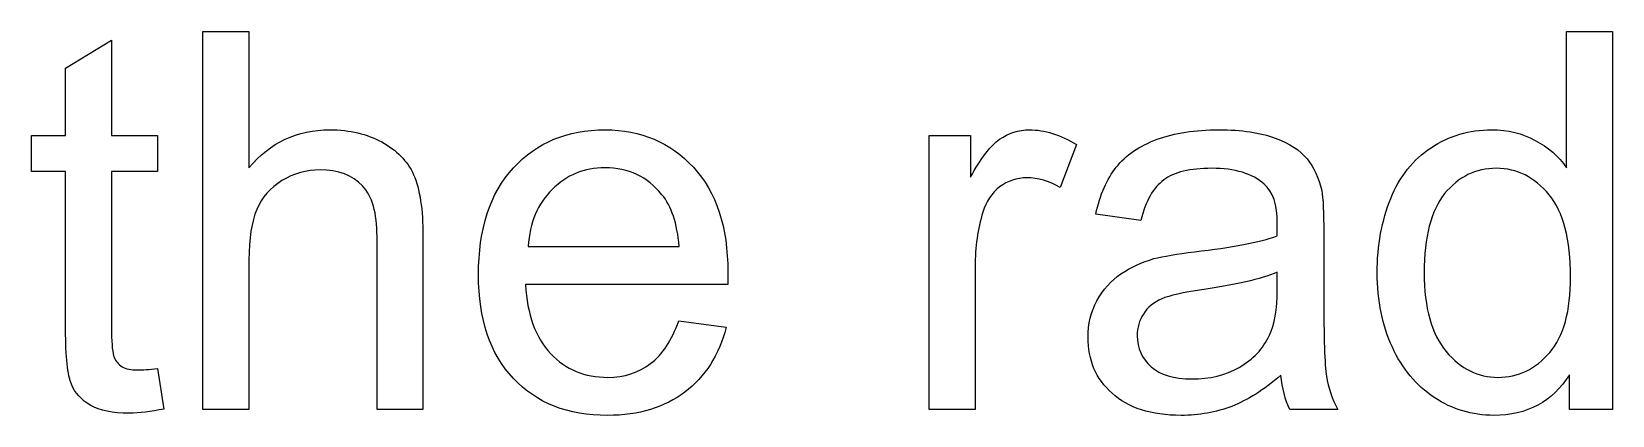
# Model space of a CAD drawing. Extents: x -45 to 645, y -160 to 467.
# Drawn here: x 371.37 to 376.65, y 108.34 to 109.62 of the extents above; entities that cross this region are included whole.
import ezdxf

# ---------------------------------------------------------------- set-up
doc = ezdxf.new("R2010")
doc.units = 0
doc.layers.add('layer 1', color=7, linetype='Continuous')

msp = doc.modelspace()

# ---------------------------------------------------------------- linework, layer by layer
at = {"layer": 'layer 1', "color": 7, "true_color": 0xffffff}
for points, knots in [([(371.7231, 108.4873), (371.7004, 108.4873), (371.6829, 108.4907), (371.6707, 108.4978), (371.6585, 108.5066), (371.6497, 108.5154), (371.6445, 108.5295), (371.6393, 108.5419), (371.6358, 108.5701), (371.6358, 108.6142), (371.6358, 108.6142), (371.6358, 109.1504), (371.6358, 109.1504), (371.6358, 109.1504), (371.7894, 109.1504), (371.7894, 109.1504), (371.7894, 109.1504), (371.7894, 109.2704), (371.7894, 109.2704), (371.7894, 109.2704), (371.6358, 109.2704), (371.6358, 109.2704), (371.6358, 109.2704), (371.6358, 109.5897), (371.6358, 109.5897), (371.6358, 109.5897), (371.4821, 109.4962), (371.4821, 109.4962), (371.4821, 109.4962), (371.4821, 109.2704), (371.4821, 109.2704), (371.4821, 109.2704), (371.3686, 109.2704), (371.3686, 109.2704), (371.3686, 109.2704), (371.3686, 109.1504), (371.3686, 109.1504), (371.3686, 109.1504), (371.4821, 109.1504), (371.4821, 109.1504), (371.4821, 109.1504), (371.4821, 108.6231), (371.4821, 108.6231), (371.4821, 108.5295), (371.4891, 108.4695), (371.5013, 108.4396), (371.5135, 108.4114), (371.5345, 108.3866), (371.5659, 108.369), (371.5956, 108.3514), (371.6393, 108.3425), (371.6951, 108.3425), (371.7284, 108.3426), (371.7667, 108.3478), (371.8104, 108.3567), (371.8104, 108.3567), (371.7894, 108.4925), (371.7894, 108.4925), (371.7615, 108.489), (371.7388, 108.4872), (371.7231, 108.4873)], [0, 0, 0, 0, 0.05, 0.05, 0.05, 0.1, 0.1, 0.1, 0.15, 0.15, 0.15, 0.2, 0.2, 0.2, 0.25, 0.25, 0.25, 0.3, 0.3, 0.3, 0.35, 0.35, 0.35, 0.4, 0.4, 0.4, 0.45, 0.45, 0.45, 0.5, 0.5, 0.5, 0.55, 0.55, 0.55, 0.6, 0.6, 0.6, 0.65, 0.65, 0.65, 0.7, 0.7, 0.7, 0.75, 0.75, 0.75, 0.8, 0.8, 0.8, 0.85, 0.85, 0.85, 0.9, 0.9, 0.9, 0.95, 0.95, 0.95, 1, 1, 1, 1]), ([(372.0947, 108.3549), (372.0947, 108.3549), (372.0947, 108.8542), (372.0947, 108.8542), (372.0947, 108.9264), (372.1034, 108.9828), (372.1208, 109.0234), (372.1366, 109.064), (372.1662, 109.0957), (372.2046, 109.1204), (372.2447, 109.1434), (372.2866, 109.1557), (372.332, 109.1557), (372.3932, 109.1558), (372.4403, 109.1381), (372.4735, 109.1028), (372.5067, 109.0676), (372.5224, 109.0111), (372.5224, 108.9335), (372.5224, 108.9335), (372.5224, 108.3549), (372.5224, 108.3549), (372.5224, 108.3549), (372.676, 108.3549), (372.676, 108.3549), (372.676, 108.3549), (372.676, 108.9335), (372.676, 108.9335), (372.676, 109.0234), (372.6655, 109.0922), (372.6446, 109.1398), (372.6237, 109.1858), (372.587, 109.2227), (372.5381, 109.2492), (372.4892, 109.2756), (372.4316, 109.2898), (372.3652, 109.2898), (372.2552, 109.2898), (372.1662, 109.2474), (372.0946, 109.1628), (372.0946, 109.1628), (372.0947, 109.6179), (372.0947, 109.6179), (372.0947, 109.6179), (371.941, 109.6179), (371.941, 109.6179), (371.941, 109.6179), (371.941, 108.3549), (371.941, 108.3549), (371.941, 108.3549), (372.0947, 108.3549), (372.0947, 108.3549)], [0, 0, 0, 0, 0.058824, 0.058824, 0.058824, 0.117647, 0.117647, 0.117647, 0.176471, 0.176471, 0.176471, 0.235294, 0.235294, 0.235294, 0.294118, 0.294118, 0.294118, 0.352941, 0.352941, 0.352941, 0.411765, 0.411765, 0.411765, 0.470588, 0.470588, 0.470588, 0.529412, 0.529412, 0.529412, 0.588235, 0.588235, 0.588235, 0.647059, 0.647059, 0.647059, 0.705882, 0.705882, 0.705882, 0.764706, 0.764706, 0.764706, 0.823529, 0.823529, 0.823529, 0.882353, 0.882353, 0.882353, 0.941176, 0.941176, 0.941176, 1, 1, 1, 1]), ([(376.6493, 108.3549), (376.6493, 108.3549), (376.6493, 109.6179), (376.6493, 109.6179), (376.6493, 109.6179), (376.4957, 109.6179), (376.4957, 109.6179), (376.4957, 109.6179), (376.4957, 109.1628), (376.4957, 109.1628), (376.4695, 109.2016), (376.4345, 109.2315), (376.3909, 109.2545), (376.349, 109.2774), (376.3001, 109.2898), (376.2459, 109.2898), (376.1709, 109.2898), (376.1045, 109.2703), (376.0434, 109.2298), (375.984, 109.191), (375.9386, 109.1345), (375.9089, 109.0605), (375.8793, 108.9864), (375.8635, 108.9035), (375.8635, 108.8117), (375.8635, 108.7183), (375.881, 108.6353), (375.9142, 108.563), (375.9474, 108.4925), (375.9927, 108.436), (376.0539, 108.3955), (376.115, 108.3549), (376.1813, 108.3355), (376.2529, 108.3355), (376.3647, 108.3355), (376.4485, 108.3813), (376.5061, 108.4713), (376.5061, 108.4713), (376.5061, 108.3549), (376.5061, 108.3549), (376.5061, 108.3549), (376.6493, 108.3549), (376.6493, 108.3549)], [0, 0, 0, 0, 0.071429, 0.071429, 0.071429, 0.142857, 0.142857, 0.142857, 0.214286, 0.214286, 0.214286, 0.285714, 0.285714, 0.285714, 0.357143, 0.357143, 0.357143, 0.428571, 0.428571, 0.428571, 0.5, 0.5, 0.5, 0.571429, 0.571429, 0.571429, 0.642857, 0.642857, 0.642857, 0.714286, 0.714286, 0.714286, 0.785714, 0.785714, 0.785714, 0.857143, 0.857143, 0.857143, 0.928571, 0.928571, 0.928571, 1, 1, 1, 1]), ([(373.436, 108.5084), (373.3958, 108.4784), (373.3486, 108.4625), (373.2928, 108.4625), (373.2159, 108.4625), (373.1531, 108.489), (373.1024, 108.5419), (373.0518, 108.5966), (373.0238, 108.6724), (373.0186, 108.7729), (373.0186, 108.7729), (373.6944, 108.773), (373.6944, 108.773), (373.6944, 108.7907), (373.6944, 108.8047), (373.6944, 108.8135), (373.6944, 108.9653), (373.656, 109.0816), (373.5791, 109.1645), (373.5023, 109.2475), (373.4045, 109.2898), (373.284, 109.2898), (373.1583, 109.2898), (373.057, 109.2474), (372.9784, 109.1628), (372.8999, 109.0781), (372.8614, 108.9581), (372.8614, 108.8047), (372.8615, 108.6565), (372.8999, 108.5419), (372.9784, 108.459), (373.0553, 108.3761), (373.16, 108.3355), (373.2928, 108.3355), (373.3976, 108.3355), (373.4831, 108.362), (373.5512, 108.4131), (373.6176, 108.4643), (373.6647, 108.5366), (373.6891, 108.6301), (373.6891, 108.6301), (373.5303, 108.6513), (373.5303, 108.6513), (373.5075, 108.586), (373.4761, 108.5383), (373.436, 108.5084)], [0, 0, 0, 0, 0.066667, 0.066667, 0.066667, 0.133333, 0.133333, 0.133333, 0.2, 0.2, 0.2, 0.266667, 0.266667, 0.266667, 0.333333, 0.333333, 0.333333, 0.4, 0.4, 0.4, 0.466667, 0.466667, 0.466667, 0.533333, 0.533333, 0.533333, 0.6, 0.6, 0.6, 0.666667, 0.666667, 0.666667, 0.733333, 0.733333, 0.733333, 0.8, 0.8, 0.8, 0.866667, 0.866667, 0.866667, 0.933333, 0.933333, 0.933333, 1, 1, 1, 1]), ([(374.5203, 108.3549), (374.5203, 108.3549), (374.5203, 108.8329), (374.5203, 108.8329), (374.5203, 108.8982), (374.529, 108.9581), (374.5465, 109.0146), (374.557, 109.0499), (374.5762, 109.0781), (374.6024, 109.0993), (374.6286, 109.1187), (374.66, 109.1292), (374.6932, 109.1292), (374.7299, 109.1293), (374.7665, 109.1187), (374.8049, 109.0975), (374.8049, 109.0975), (374.859, 109.2404), (374.859, 109.2404), (374.8049, 109.274), (374.7525, 109.2898), (374.7019, 109.2898), (374.6652, 109.2898), (374.632, 109.2792), (374.6024, 109.258), (374.5727, 109.2386), (374.5395, 109.1945), (374.5046, 109.131), (374.5046, 109.131), (374.5046, 109.2704), (374.5046, 109.2704), (374.5046, 109.2704), (374.3666, 109.2704), (374.3666, 109.2704), (374.3666, 109.2704), (374.3666, 108.3549), (374.3666, 108.3549), (374.3666, 108.3549), (374.5203, 108.3549), (374.5203, 108.3549)], [0, 0, 0, 0, 0.076923, 0.076923, 0.076923, 0.153846, 0.153846, 0.153846, 0.230769, 0.230769, 0.230769, 0.307692, 0.307692, 0.307692, 0.384615, 0.384615, 0.384615, 0.461538, 0.461538, 0.461538, 0.538462, 0.538462, 0.538462, 0.615385, 0.615385, 0.615385, 0.692308, 0.692308, 0.692308, 0.769231, 0.769231, 0.769231, 0.846154, 0.846154, 0.846154, 0.923077, 0.923077, 0.923077, 1, 1, 1, 1]), ([(375.5716, 108.3549), (375.5716, 108.3549), (375.7323, 108.3549), (375.7323, 108.3549), (375.713, 108.3902), (375.7008, 108.4272), (375.6938, 108.466), (375.6886, 108.5031), (375.6851, 108.5948), (375.6851, 108.7377), (375.6851, 108.7377), (375.6851, 108.9441), (375.6851, 108.9441), (375.6851, 109.0129), (375.6833, 109.0605), (375.6781, 109.0869), (375.6676, 109.1293), (375.6519, 109.1645), (375.6292, 109.1927), (375.6065, 109.221), (375.5716, 109.2439), (375.5227, 109.2615), (375.4738, 109.281), (375.4109, 109.2898), (375.3341, 109.2898), (375.2555, 109.2898), (375.1874, 109.2792), (375.1281, 109.258), (375.0687, 109.2352), (375.0233, 109.2051), (374.9918, 109.1645), (374.9605, 109.1257), (374.9377, 109.0728), (374.9237, 109.0075), (374.9237, 109.0075), (375.074, 108.9864), (375.074, 108.9864), (375.0896, 109.0517), (375.1158, 109.0975), (375.1508, 109.1222), (375.1857, 109.1486), (375.2381, 109.161), (375.3114, 109.161), (375.3882, 109.161), (375.4476, 109.1433), (375.486, 109.1081), (375.5157, 109.0835), (375.5297, 109.0393), (375.5297, 108.9758), (375.5297, 108.9705), (375.5297, 108.9564), (375.5297, 108.9352), (375.4703, 108.9141), (375.3795, 108.8964), (375.2538, 108.8823), (375.1944, 108.8753), (375.149, 108.8664), (375.1176, 108.8594), (375.0774, 108.847), (375.0407, 108.8311), (375.0076, 108.8082), (374.9744, 108.7853), (374.9482, 108.7553), (374.9272, 108.7183), (374.9081, 108.683), (374.8976, 108.6406), (374.8976, 108.5965), (374.8976, 108.5208), (374.9237, 108.4572), (374.9779, 108.4096), (375.032, 108.3603), (375.1088, 108.3355), (375.2084, 108.3355), (375.2678, 108.3355), (375.3254, 108.3461), (375.3778, 108.3655), (375.4302, 108.3866), (375.4843, 108.4202), (375.5419, 108.4695), (375.5471, 108.4255), (375.5559, 108.3884), (375.5716, 108.3549)], [0, 0, 0, 0, 0.037037, 0.037037, 0.037037, 0.074074, 0.074074, 0.074074, 0.111111, 0.111111, 0.111111, 0.148148, 0.148148, 0.148148, 0.185185, 0.185185, 0.185185, 0.222222, 0.222222, 0.222222, 0.259259, 0.259259, 0.259259, 0.296296, 0.296296, 0.296296, 0.333333, 0.333333, 0.333333, 0.37037, 0.37037, 0.37037, 0.407407, 0.407407, 0.407407, 0.444444, 0.444444, 0.444444, 0.481481, 0.481481, 0.481481, 0.518519, 0.518519, 0.518519, 0.555556, 0.555556, 0.555556, 0.592593, 0.592593, 0.592593, 0.62963, 0.62963, 0.62963, 0.666667, 0.666667, 0.666667, 0.703704, 0.703704, 0.703704, 0.740741, 0.740741, 0.740741, 0.777778, 0.777778, 0.777778, 0.814815, 0.814815, 0.814815, 0.851852, 0.851852, 0.851852, 0.888889, 0.888889, 0.888889, 0.925926, 0.925926, 0.925926, 0.962963, 0.962963, 0.962963, 1, 1, 1, 1]), ([(373.1077, 109.0905), (373.1548, 109.1381), (373.2142, 109.1628), (373.284, 109.1628), (373.3626, 109.1628), (373.4255, 109.1328), (373.4744, 109.0728), (373.5058, 109.034), (373.525, 108.9775), (373.532, 108.8999), (373.532, 108.8999), (373.0274, 108.9), (373.0274, 108.9), (373.0326, 108.9794), (373.0588, 109.0428), (373.1077, 109.0905)], [0, 0, 0, 0, 0.2, 0.2, 0.2, 0.4, 0.4, 0.4, 0.6, 0.6, 0.6, 0.8, 0.8, 0.8, 1, 1, 1, 1]), ([(376.0888, 109.0764), (376.1359, 109.1328), (376.1918, 109.161), (376.2616, 109.161), (376.3315, 109.161), (376.3891, 109.131), (376.438, 109.0728), (376.4852, 109.0146), (376.5096, 108.9229), (376.5096, 108.7976), (376.5096, 108.6848), (376.4869, 108.6001), (376.4398, 108.5454), (376.3926, 108.4907), (376.335, 108.4625), (376.2669, 108.4625), (376.2005, 108.4625), (376.1429, 108.4907), (376.094, 108.5489), (376.0452, 108.6072), (376.0207, 108.6953), (376.0207, 108.8117), (376.0207, 108.9318), (376.0434, 109.0199), (376.0888, 109.0764)], [0, 0, 0, 0, 0.125, 0.125, 0.125, 0.25, 0.25, 0.25, 0.375, 0.375, 0.375, 0.5, 0.5, 0.5, 0.625, 0.625, 0.625, 0.75, 0.75, 0.75, 0.875, 0.875, 0.875, 1, 1, 1, 1]), ([(375.5297, 108.7571), (375.5297, 108.6883), (375.5209, 108.6371), (375.5035, 108.6036), (375.4825, 108.5578), (375.4493, 108.5225), (375.4022, 108.496), (375.3568, 108.4696), (375.3044, 108.4572), (375.245, 108.4572), (375.1839, 108.4573), (375.1385, 108.4713), (375.1088, 108.4978), (375.0774, 108.526), (375.0617, 108.5595), (375.0617, 108.6018), (375.0617, 108.6283), (375.0687, 108.653), (375.0827, 108.6742), (375.0966, 108.6971), (375.1176, 108.713), (375.1438, 108.7253), (375.17, 108.7359), (375.2154, 108.7465), (375.2782, 108.7553), (375.39, 108.7712), (375.4738, 108.7906), (375.5297, 108.8135), (375.5297, 108.8135), (375.5297, 108.7571), (375.5297, 108.7571)], [0, 0, 0, 0, 0.1, 0.1, 0.1, 0.2, 0.2, 0.2, 0.3, 0.3, 0.3, 0.4, 0.4, 0.4, 0.5, 0.5, 0.5, 0.6, 0.6, 0.6, 0.7, 0.7, 0.7, 0.8, 0.8, 0.8, 0.9, 0.9, 0.9, 1, 1, 1, 1])]:
    msp.add_open_spline(points, degree=3, knots=knots, dxfattribs=at)

doc.saveas('drawing.dxf')
